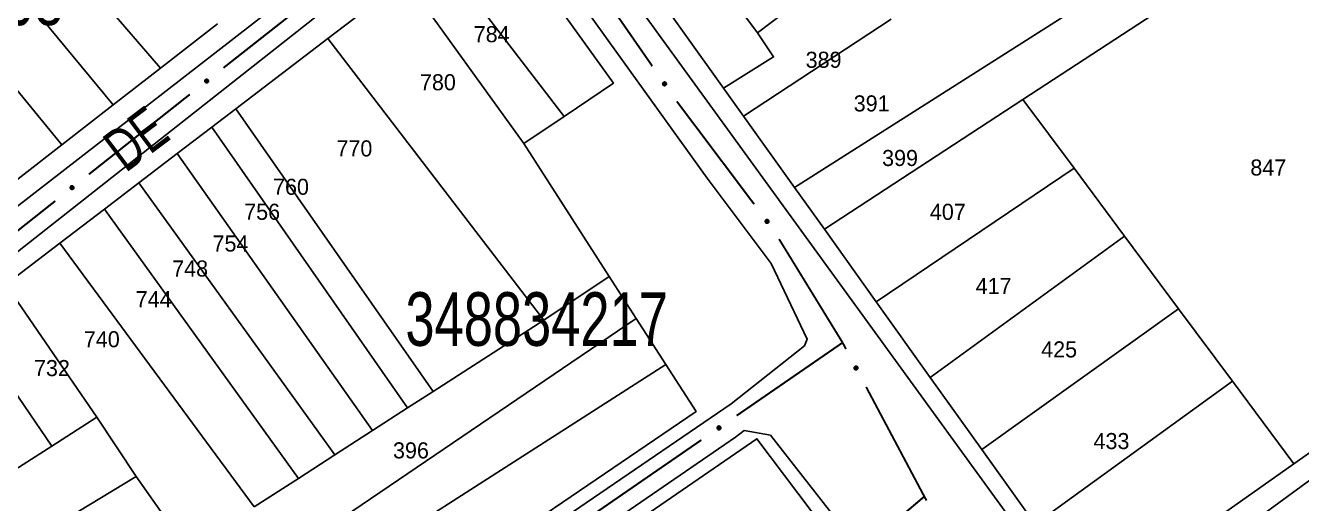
# Model space of a CAD drawing. Extents: x 200123 to 201542, y 4839549 to 4841240.
# Drawn here: x 200642.7 to 200761.6, y 4839749.3 to 4839793.9 of the extents above; entities that cross this region are included whole.
import ezdxf
from ezdxf.enums import TextEntityAlignment as Align

# ---------------------------------------------------------------- set-up
doc = ezdxf.new("R2010")
doc.units = 0
doc.header["$LTSCALE"] = 1.5
doc.header["$MEASUREMENT"] = 0
for name, color, linetype in [('CD_MALHA_LOTES', 7, 'CONTINUOUS'), ('CD_TXT_QUADRA', 2, 'CONTINUOUS'), ('RU-QUADRA', 210, 'CONTINUOUS'), ('SV-EIXO-RUA-PAV', 20, 'CONTINUOUS'), ('SV-RUA-PAVIM', 7, 'CONTINUOUS'), ('SV-TXT-RUA-PAV', 7, 'CONTINUOUS'), ('Th_NmrPort', 1, 'CONTINUOUS')]:
    doc.layers.add(name, color=color, linetype=linetype)
doc.styles.add('ARIAL', font='ARIAL.SHX')

msp = doc.modelspace()

# ---------------------------------------------------------------- linework, layer by layer
at = {"layer": 'CD_MALHA_LOTES', "linetype": 'Continuous', "flags": 128}
for points in [[(200655.25, 4839789.92), (200632.91, 4839815.82)], [(200650.85, 4839786.49), (200629.02, 4839812.86)], [(200707.76, 4839788.04), (200693.38, 4839808.17), (200693.42, 4839810.5), (200696.35, 4839812.77)], [(200696.35, 4839812.77), (200710.93, 4839793.22)], [(200646.06, 4839782.77), (200624.34, 4839809.31)], [(200692.89, 4839785.42), (200697.48, 4839788.52), (200686.15, 4839804.3), (200681.25, 4839800.62)], [(200735.66, 4839786.99), (200759.86, 4839802.81)], [(200759.86, 4839802.81), (200782.7, 4839768.37), (200760.93, 4839753.02)], [(200681.25, 4839800.62), (200692.89, 4839785.42)], [(200714.37, 4839778.78), (200749.46, 4839801.1)], [(200670.85, 4839792.67), (200678.11, 4839798.22)], [(200689.12, 4839782.89), (200678.11, 4839798.22)], [(200710.93, 4839793.22), (200715.89, 4839797.01)], [(200709.62, 4839785.43), (200723.38, 4839794.48)], [(200660.56, 4839794.05), (200655.25, 4839789.92)], [(200707.76, 4839788.04), (200712.42, 4839790.97), (200710.93, 4839793.22)], [(200662.28, 4839786.13), (200670.85, 4839792.67)], [(200690.99, 4839766.42), (200670.85, 4839792.67)], [(200655.25, 4839789.92), (200650.85, 4839786.49)], [(200709.62, 4839785.43), (200707.76, 4839788.04)], [(200717.16, 4839774.89), (200735.66, 4839786.99)], [(200740.43, 4839780.58), (200735.66, 4839786.99)], [(200650.85, 4839786.49), (200646.06, 4839782.77)], [(200660.03, 4839784.4), (200662.28, 4839786.13)], [(200680.69, 4839759.77), (200662.28, 4839786.13)], [(200692.89, 4839785.42), (200689.12, 4839782.89)], [(200714.37, 4839778.78), (200709.62, 4839785.43)], [(200656.82, 4839781.96), (200660.03, 4839784.4)], [(200678.3, 4839758.23), (200660.03, 4839784.4)], [(200646.06, 4839782.77), (200621.45, 4839763.63), (200619.9, 4839763.5), (200618.14, 4839764.11), (200616.67, 4839765.42), (200608.3, 4839781.24)], [(200689.12, 4839782.89), (200697.1, 4839770.48)], [(200653.25, 4839779.22), (200656.82, 4839781.96)], [(200675.03, 4839756.12), (200656.82, 4839781.96)], [(200721.98, 4839768.14), (200740.43, 4839780.58)], [(200745.14, 4839774.25), (200740.43, 4839780.58)], [(200650.05, 4839776.78), (200653.25, 4839779.22)], [(200671.51, 4839753.85), (200653.25, 4839779.22)], [(200717.16, 4839774.89), (200714.37, 4839778.78)], [(200645.88, 4839773.6), (200650.05, 4839776.78)], [(200668.11, 4839751.66), (200650.05, 4839776.78)], [(200721.98, 4839768.14), (200717.16, 4839774.89)], [(200727.02, 4839761.08), (200745.14, 4839774.25)], [(200750.18, 4839767.47), (200745.14, 4839774.25)], [(200640.84, 4839769.74), (200645.88, 4839773.6)], [(200663.99, 4839749), (200645.88, 4839773.6)], [(200697.1, 4839770.48), (200690.99, 4839766.42)], [(200697.1, 4839770.48), (200699.62, 4839766.58)], [(200649.32, 4839757.38), (200640.84, 4839769.74)], [(200727.02, 4839761.08), (200721.98, 4839768.14)], [(200731.84, 4839754.34), (200750.18, 4839767.47)], [(200755.2, 4839760.72), (200750.18, 4839767.47)], [(200645.12, 4839754.67), (200636.88, 4839766.72)], [(200667.2, 4839744.55), (200699.62, 4839766.58)], [(200680.69, 4839759.77), (200690.99, 4839766.42)], [(200699.62, 4839766.58), (200702.37, 4839762.29)], [(200674.84, 4839744.62), (200702.37, 4839762.29)], [(200702.37, 4839762.29), (200705.19, 4839757.91)], [(200731.84, 4839754.34), (200727.02, 4839761.08)], [(200678.3, 4839758.23), (200680.69, 4839759.77)], [(200736.81, 4839747.38), (200755.2, 4839760.72)], [(200755.2, 4839760.72), (200760.93, 4839753.02)], [(200649.32, 4839757.38), (200645.12, 4839754.67)], [(200653, 4839751.83), (200649.32, 4839757.38)], [(200675.03, 4839756.12), (200678.3, 4839758.23)], [(200705.19, 4839757.91), (200678.69, 4839739.86)], [(200671.51, 4839753.85), (200675.03, 4839756.12)], [(200701.61, 4839727.74), (200717.25, 4839745.59), (200717.25, 4839746.87), (200710.86, 4839755.35), (200690.88, 4839741.62)], [(200645.12, 4839754.67), (200640.91, 4839751.97)], [(200668.11, 4839751.66), (200671.51, 4839753.85)], [(200736.81, 4839747.38), (200731.84, 4839754.34)], [(200760.93, 4839753.02), (200742.22, 4839739.81)], [(200632.23, 4839739.29), (200653, 4839751.83)], [(200657.81, 4839745.01), (200653, 4839751.83)], [(200663.99, 4839749), (200668.11, 4839751.66)]]:
    msp.add_lwpolyline(points, dxfattribs=at)
at = {"layer": 'RU-QUADRA', "linetype": 'Continuous', "flags": 128}
for points in [[(200693.38, 4839808.17), (200707.76, 4839788.04), (200709.62, 4839785.43), (200714.37, 4839778.78), (200717.16, 4839774.89), (200721.98, 4839768.14), (200727.02, 4839761.08), (200731.84, 4839754.34), (200736.81, 4839747.38), (200742.22, 4839739.81), (200760.93, 4839753.02), (200782.7, 4839768.37), (200759.86, 4839802.81)], [(200686.15, 4839804.3), (200697.48, 4839788.52), (200692.89, 4839785.42), (200689.12, 4839782.89), (200697.1, 4839770.48), (200699.62, 4839766.58), (200702.37, 4839762.29), (200705.19, 4839757.91), (200678.69, 4839739.86), (200673.25, 4839736.16), (200670.37, 4839734.2), (200667.8, 4839732.44), (200659.83, 4839727.02), (200644.79, 4839716.75), (200636.6, 4839731.33)], [(200660.56, 4839794.05), (200655.25, 4839789.92), (200650.85, 4839786.49), (200646.06, 4839782.77), (200621.45, 4839763.63), (200619.9, 4839763.5), (200618.14, 4839764.11), (200616.67, 4839765.42), (200608.3, 4839781.24), (200602.52, 4839792.17), (200596.55, 4839803.45)], [(200640.84, 4839769.74), (200645.88, 4839773.6), (200650.05, 4839776.78), (200653.25, 4839779.22), (200656.82, 4839781.96), (200660.03, 4839784.4), (200662.28, 4839786.13), (200670.85, 4839792.67), (200678.11, 4839798.22)]]:
    msp.add_lwpolyline(points, dxfattribs=at)
msp.add_lwpolyline([(200646.58, 4839711.39), (200663.09, 4839722.65), (200667.08, 4839725.38), (200670.55, 4839727.75), (200680.41, 4839734.47), (200685.87, 4839738.2), (200690.88, 4839741.62), (200710.86, 4839755.35), (200717.25, 4839746.87), (200717.25, 4839745.59), (200701.61, 4839727.74), (200697.31, 4839722.82), (200692.86, 4839717.74), (200685.58, 4839709.43), (200672.63, 4839694.64), (200664.24, 4839685.06), (200662.26, 4839685.11), (200658.47, 4839691.46), (200655.6, 4839696.27), (200653.09, 4839700.47), (200649.91, 4839705.81)], close=True, dxfattribs=at)
at = {"layer": 'SV-EIXO-RUA-PAV', "const_width": 0.18}
for points in [[(200701.112107, 4839790.101668), (200694.277125, 4839799.964884)], [(200661.129796, 4839789.946468), (200670.560455, 4839797.36689)], [(200648.582908, 4839780.017964), (200657.989013, 4839787.469486)], [(200710.607597, 4839777.226691), (200703.394879, 4839786.81714)], [(200641.1, 4839774.09), (200645.447539, 4839777.534123)], [(200718.85, 4839764.32), (200712.929558, 4839773.97389)], [(200718.85, 4839764.32), (200708.970585, 4839757.508453)], [(200719.166701, 4839763.723588), (200718.85, 4839764.32)], [(200726.47, 4839749.97), (200721.042662, 4839760.190775)], [(200705.677447, 4839755.237938), (200695.798033, 4839748.426391)], [(200718.66, 4839743.34), (200726.287509, 4839749.815081)], [(200726.287509, 4839749.815081), (200726.47, 4839749.97)], [(200726.674173, 4839749.594284), (200726.47, 4839749.97)]]:
    msp.add_lwpolyline(points, dxfattribs=at)
at = {"layer": 'SV-EIXO-RUA-PAV'}
for points in [[(200659.377033, 4839788.707394), (200659.382138, 4839788.756035), (200659.396471, 4839788.796796), (200659.418211, 4839788.827352), (200659.444463, 4839788.849344), (200659.473854, 4839788.868818), (200659.507818, 4839788.881914), (200659.548733, 4839788.888099), (200659.597563, 4839788.883321), (200659.638354, 4839788.865893), (200659.669451, 4839788.846182), (200659.693959, 4839788.820129), (200659.712398, 4839788.79126), (200659.724835, 4839788.755531), (200659.730699, 4839788.714005), (200659.724706, 4839788.665021), (200659.710379, 4839788.625157), (200659.688575, 4839788.596154), (200659.662227, 4839788.571681), (200659.631983, 4839788.55216), (200659.598569, 4839788.539496), (200659.556749, 4839788.533668), (200659.50848, 4839788.540224), (200659.468557, 4839788.554059), (200659.439256, 4839788.57545), (200659.415746, 4839788.601932), (200659.395855, 4839788.631174), (200659.381269, 4839788.664767), (200659.377033, 4839788.707394)], [(200702.242629, 4839788.277003), (200702.194387, 4839788.285048), (200702.15457, 4839788.301826), (200702.125389, 4839788.325379), (200702.105029, 4839788.352916), (200702.087373, 4839788.383433), (200702.07636, 4839788.418129), (200702.072667, 4839788.459344), (200702.080397, 4839788.507794), (200702.100266, 4839788.547453), (200702.121826, 4839788.577298), (200702.149317, 4839788.600181), (200702.179251, 4839788.616836), (200702.215669, 4839788.627084), (200702.257473, 4839788.630419), (200702.306004, 4839788.621467), (200702.344926, 4839788.60475), (200702.372554, 4839788.581227), (200702.395384, 4839788.553444), (200702.413036, 4839788.522072), (200702.42365, 4839788.487952), (200702.426932, 4839788.445855), (200702.417462, 4839788.398073), (200702.401232, 4839788.359062), (200702.378103, 4839788.331111), (200702.350244, 4839788.309251), (200702.319851, 4839788.29117), (200702.285435, 4839788.278647), (200702.242629, 4839788.277003)], [(200646.834245, 4839778.773109), (200646.839189, 4839778.821767), (200646.853388, 4839778.862575), (200646.875027, 4839778.893202), (200646.901206, 4839778.915281), (200646.930532, 4839778.934852), (200646.964453, 4839778.94806), (200647.005348, 4839778.954381), (200647.054193, 4839778.949763), (200647.095041, 4839778.93247), (200647.126203, 4839778.912862), (200647.150797, 4839778.88689), (200647.169332, 4839778.858082), (200647.181886, 4839778.822394), (200647.187887, 4839778.780888), (200647.182056, 4839778.731885), (200647.167861, 4839778.691973), (200647.146153, 4839778.662899), (200647.119885, 4839778.638339), (200647.089706, 4839778.618717), (200647.056334, 4839778.605944), (200647.014534, 4839778.599977), (200646.966243, 4839778.606374), (200646.926275, 4839778.620077), (200646.896903, 4839778.641371), (200646.873306, 4839778.667776), (200646.853319, 4839778.696951), (200646.838622, 4839778.730496), (200646.834245, 4839778.773109)], [(200711.8081, 4839775.447288), (200711.759582, 4839775.453453), (200711.719144, 4839775.468674), (200711.68907, 4839775.491076), (200711.667656, 4839775.517801), (200711.648829, 4839775.54761), (200711.636477, 4839775.581852), (200711.631187, 4839775.622893), (200711.637031, 4839775.671607), (200711.655345, 4839775.712007), (200711.67573, 4839775.742666), (200711.702313, 4839775.7666), (200711.731577, 4839775.784404), (200711.76757, 4839775.796058), (200711.809213, 4839775.801013), (200711.858055, 4839775.793952), (200711.897597, 4839775.778758), (200711.926116, 4839775.756326), (200711.950008, 4839775.72945), (200711.968865, 4839775.698787), (200711.980795, 4839775.665105), (200711.985709, 4839775.623167), (200711.978101, 4839775.575053), (200711.963397, 4839775.535441), (200711.941371, 4839775.506614), (200711.914382, 4839775.483688), (200711.884713, 4839775.464441), (200711.85081, 4839775.450592), (200711.8081, 4839775.447288)], [(200720.074843, 4839761.778656), (200720.027881, 4839761.792316), (200719.990313, 4839761.81366), (200719.964103, 4839761.840481), (200719.947122, 4839761.87022), (200719.933177, 4839761.902602), (200719.92632, 4839761.938352), (200719.927498, 4839761.979716), (200719.940871, 4839762.026921), (200719.965265, 4839762.063968), (200719.990185, 4839762.091071), (200720.020176, 4839762.110563), (200720.051861, 4839762.123584), (200720.089231, 4839762.129478), (200720.131137, 4839762.127875), (200720.178279, 4839762.113279), (200720.214966, 4839762.092101), (200720.239636, 4839762.065494), (200720.259041, 4839762.035218), (200720.272882, 4839762.001989), (200720.279411, 4839761.966857), (200720.27772, 4839761.924667), (200720.262698, 4839761.878329), (200720.241993, 4839761.841497), (200720.215739, 4839761.81646), (200720.185503, 4839761.798026), (200720.153194, 4839761.783644), (200720.117545, 4839761.775255), (200720.074843, 4839761.778656)], [(200707.504791, 4839756.364125), (200707.496632, 4839756.315902), (200707.479759, 4839756.276125), (200707.456137, 4839756.247), (200707.428552, 4839756.226705), (200707.397993, 4839756.209122), (200707.363271, 4839756.198191), (200707.322047, 4839756.194596), (200707.273616, 4839756.202441), (200707.234004, 4839756.222404), (200707.204211, 4839756.244035), (200707.181393, 4839756.271581), (200707.164808, 4839756.301554), (200707.154647, 4839756.337996), (200707.151412, 4839756.379808), (200707.160479, 4839756.428317), (200707.177288, 4839756.4672), (200707.200876, 4839756.494771), (200707.228714, 4839756.517536), (200707.260128, 4839756.535113), (200707.294273, 4839756.545646), (200707.336377, 4839756.548828), (200707.384137, 4839756.539245), (200707.423109, 4839756.522922), (200707.451005, 4839756.499727), (200707.472799, 4839756.471816), (200707.490808, 4839756.44138), (200707.503249, 4839756.406935), (200707.504791, 4839756.364125)]]:
    msp.add_lwpolyline(points, close=True, dxfattribs=at)
for points in [[(200659.377033, 4839788.707394), (200659.548733, 4839788.888099)], [(200659.38089, 4839788.733776), (200659.522724, 4839788.880103)], [(200659.380924, 4839788.685187), (200659.571542, 4839788.882053)], [(200659.381269, 4839788.664767), (200659.597563, 4839788.883321)], [(200659.382138, 4839788.756035), (200659.507818, 4839788.881914)], [(200659.390208, 4839788.779307), (200659.484489, 4839788.869117)], [(200659.392367, 4839788.650784), (200659.614084, 4839788.872119)], [(200659.395855, 4839788.631174), (200659.638354, 4839788.865893)], [(200659.396471, 4839788.796796), (200659.473854, 4839788.868818)], [(200659.4081, 4839788.619756), (200659.64889, 4839788.854363)], [(200659.415746, 4839788.601932), (200659.669451, 4839788.846182)], [(200659.429809, 4839788.589959), (200659.681939, 4839788.830015)], [(200659.439256, 4839788.57545), (200659.693959, 4839788.820129)], [(200659.457109, 4839788.566296), (200659.701117, 4839788.803434)], [(200659.468557, 4839788.554059), (200659.712398, 4839788.79126)], [(200659.490844, 4839788.547696), (200659.715549, 4839788.769646)], [(200659.50848, 4839788.540224), (200659.724835, 4839788.755531)], [(200659.534686, 4839788.540523), (200659.725691, 4839788.732483)], [(200659.556749, 4839788.533668), (200659.730699, 4839788.714005)], [(200659.580515, 4839788.541857), (200659.721892, 4839788.684351)], [(200659.598569, 4839788.539496), (200659.724706, 4839788.665021)], [(200659.618294, 4839788.549011), (200659.712803, 4839788.640737)], [(200659.631983, 4839788.55216), (200659.710379, 4839788.625157)], [(200702.242629, 4839788.277003), (200702.072667, 4839788.459344)], [(200702.194387, 4839788.285048), (200702.07636, 4839788.418129)], [(200702.21653, 4839788.282453), (200702.079072, 4839788.432898)], [(200702.265031, 4839788.27954), (200702.080085, 4839788.481744)], [(200702.285435, 4839788.278647), (200702.080397, 4839788.507794)], [(200702.15457, 4839788.301826), (200702.087373, 4839788.383433)], [(200702.171648, 4839788.294514), (200702.087719, 4839788.394067)], [(200702.300065, 4839788.288877), (200702.09258, 4839788.523605)], [(200702.319851, 4839788.29117), (200702.100266, 4839788.547453)], [(200702.33199, 4839788.302699), (200702.112414, 4839788.557271)], [(200702.350244, 4839788.309251), (200702.121826, 4839788.577298)], [(200702.363049, 4839788.322562), (200702.138721, 4839788.588782)], [(200702.378103, 4839788.331111), (200702.149317, 4839788.600181)], [(200702.388323, 4839788.348377), (200702.166415, 4839788.606314)], [(200702.401232, 4839788.359062), (200702.179251, 4839788.616836)], [(200702.408934, 4839788.380922), (200702.201016, 4839788.61867)], [(200702.417462, 4839788.398073), (200702.215669, 4839788.627084)], [(200702.418753, 4839788.424249), (200702.238726, 4839788.626541)], [(200702.426932, 4839788.445855), (200702.257473, 4839788.630419)], [(200702.420199, 4839788.470075), (200702.286539, 4839788.619831)], [(200702.42365, 4839788.487952), (200702.306004, 4839788.621467)], [(200702.415349, 4839788.508217), (200702.329521, 4839788.608114)], [(200702.413036, 4839788.522072), (200702.344926, 4839788.60475)], [(200646.834245, 4839778.773109), (200647.005348, 4839778.954381)], [(200646.838015, 4839778.799504), (200646.979365, 4839778.946298)], [(200646.838209, 4839778.750915), (200647.028176, 4839778.948409)], [(200646.838622, 4839778.730496), (200647.054193, 4839778.949763)], [(200646.839189, 4839778.821767), (200646.964453, 4839778.94806)], [(200646.847183, 4839778.845065), (200646.941166, 4839778.935186)], [(200646.849766, 4839778.71655), (200647.07075, 4839778.938616)], [(200646.853319, 4839778.696951), (200647.095041, 4839778.93247)], [(200646.853388, 4839778.862575), (200646.930532, 4839778.934852)], [(200646.865601, 4839778.685574), (200647.105615, 4839778.920975)], [(200646.873306, 4839778.667776), (200647.126203, 4839778.912862)], [(200646.887409, 4839778.655848), (200647.138744, 4839778.896736)], [(200646.896903, 4839778.641371), (200647.150797, 4839778.88689)], [(200646.914787, 4839778.632276), (200647.15801, 4839778.870219)], [(200646.926275, 4839778.620077), (200647.169332, 4839778.858082)], [(200646.948582, 4839778.613788), (200647.172553, 4839778.836479)], [(200646.966243, 4839778.606374), (200647.181886, 4839778.822394)], [(200646.992448, 4839778.606759), (200647.182818, 4839778.79935)], [(200647.014534, 4839778.599977), (200647.187887, 4839778.780888)], [(200647.038273, 4839778.608245), (200647.179179, 4839778.751205)], [(200647.056334, 4839778.605944), (200647.182056, 4839778.731885)], [(200647.076027, 4839778.615524), (200647.170233, 4839778.707561)], [(200647.089706, 4839778.618717), (200647.167861, 4839778.691973)], [(200711.8081, 4839775.447288), (200711.631187, 4839775.622893)], [(200711.759582, 4839775.453453), (200711.636477, 4839775.581852)], [(200711.85081, 4839775.450592), (200711.637031, 4839775.671607)], [(200711.830387, 4839775.450693), (200711.637731, 4839775.645564)], [(200711.781808, 4839775.45172), (200711.638614, 4839775.596715)], [(200711.865031, 4839775.461382), (200711.648591, 4839775.687879)], [(200711.736492, 4839775.46203), (200711.648762, 4839775.558249)], [(200711.719144, 4839775.468674), (200711.648829, 4839775.54761)], [(200711.884713, 4839775.464441), (200711.655345, 4839775.712007)], [(200711.896396, 4839775.476433), (200711.667103, 4839775.722289)], [(200711.914382, 4839775.483688), (200711.67573, 4839775.742666)], [(200711.92666, 4839775.497487), (200711.692167, 4839775.754798)], [(200711.941371, 4839775.506614), (200711.702313, 4839775.7666)], [(200711.950913, 4839775.524264), (200711.71916, 4839775.773391)], [(200711.963397, 4839775.535441), (200711.731577, 4839775.784404)], [(200711.970245, 4839775.557584), (200711.753255, 4839775.787082)], [(200711.978101, 4839775.575053), (200711.76757, 4839775.796058)], [(200711.978374, 4839775.601259), (200711.79063, 4839775.79641)], [(200711.985709, 4839775.623167), (200711.809213, 4839775.801013)], [(200711.978041, 4839775.647107), (200711.838668, 4839775.791562)], [(200711.980795, 4839775.665105), (200711.858055, 4839775.793952)], [(200711.971714, 4839775.685032), (200711.882073, 4839775.781522)], [(200711.968865, 4839775.698787), (200711.897597, 4839775.778758)], [(200720.117545, 4839761.775255), (200719.940871, 4839762.026921)], [(200720.133276, 4839761.783694), (200719.954829, 4839762.041189)], [(200720.153194, 4839761.783644), (200719.965265, 4839762.063968)], [(200720.166605, 4839761.793667), (200719.978483, 4839762.07229)], [(200720.185503, 4839761.798026), (200719.990185, 4839762.091071)], [(200720.199784, 4839761.80974), (200720.008313, 4839762.10049)], [(200720.215739, 4839761.81646), (200720.020176, 4839762.110563)], [(200720.227918, 4839761.832404), (200720.037877, 4839762.114643)], [(200720.241993, 4839761.841497), (200720.051861, 4839762.123584)], [(200720.252212, 4839761.8623), (200720.07369, 4839762.122846)], [(200720.262698, 4839761.878329), (200720.089231, 4839762.129478)], [(200720.267057, 4839761.904172), (200720.112064, 4839762.126228)], [(200720.27772, 4839761.924667), (200720.131137, 4839762.127875)], [(200720.273881, 4839761.94951), (200720.158756, 4839762.113943)], [(200720.279411, 4839761.966857), (200720.178279, 4839762.113279)], [(200720.27355, 4839761.987958), (200720.200063, 4839762.097253)], [(200720.272882, 4839762.001989), (200720.214966, 4839762.092101)], [(200720.027881, 4839761.792316), (200719.92632, 4839761.938352)], [(200720.074843, 4839761.778656), (200719.927498, 4839761.979716)], [(200720.049565, 4839761.787136), (200719.930749, 4839761.9527)], [(200719.990313, 4839761.81366), (200719.933177, 4839761.902602)], [(200720.006413, 4839761.804391), (200719.934771, 4839761.913121)], [(200720.097388, 4839761.778541), (200719.937499, 4839762.001088)], [(200707.336377, 4839756.548828), (200707.151412, 4839756.379808)], [(200707.384137, 4839756.539245), (200707.154647, 4839756.337996)], [(200707.357964, 4839756.540597), (200707.155245, 4839756.361051)], [(200707.294273, 4839756.545646), (200707.160479, 4839756.428317)], [(200707.312142, 4839756.542153), (200707.162069, 4839756.408848)], [(200707.401268, 4839756.530676), (200707.163026, 4839756.323323)], [(200707.423109, 4839756.522922), (200707.164808, 4839756.301554)], [(200707.273988, 4839756.537393), (200707.173888, 4839756.451803)], [(200707.433763, 4839756.509988), (200707.1753, 4839756.288693)], [(200707.260128, 4839756.535113), (200707.177288, 4839756.4672)], [(200707.451005, 4839756.499727), (200707.181393, 4839756.271581)], [(200707.459518, 4839756.484652), (200707.192766, 4839756.260957)], [(200707.472799, 4839756.471816), (200707.204211, 4839756.244035)], [(200707.479307, 4839756.453546), (200707.224215, 4839756.234575)], [(200707.490808, 4839756.44138), (200707.234004, 4839756.222404)], [(200707.493054, 4839756.421589), (200707.257834, 4839756.214662)], [(200707.503249, 4839756.406935), (200707.273616, 4839756.202441)], [(200707.502307, 4839756.386533), (200707.299665, 4839756.202068)], [(200707.504791, 4839756.364125), (200707.322047, 4839756.194596)], [(200707.49928, 4839756.338038), (200707.348509, 4839756.200938)], [(200707.496632, 4839756.315902), (200707.363271, 4839756.198191)], [(200707.487111, 4839756.293186), (200707.38736, 4839756.209494)], [(200707.479759, 4839756.276125), (200707.397993, 4839756.209122)]]:
    msp.add_lwpolyline(points, dxfattribs=at)
at = {"layer": 'SV-RUA-PAVIM', "linetype": 'Continuous'}
for points in [[(200648.34, 4839859.62, 3.73), (200645.09, 4839864.33, 3.73), (200643.25, 4839864.87, 3.73), (200642.27, 4839865.02, 3.73), (200641.31, 4839865.17, 3.73), (200639.29, 4839865.16, 3.73), (200584.69, 4839826.35, 5.9), (200582.69, 4839824.52, 6.11), (200581.58, 4839822.13, 6.11), (200582.49, 4839818.21, 6.11), (200582.49, 4839818.54, 6.11), (200613.63, 4839761.69, 7.99), (200615.32, 4839760.59, 7.99), (200617.74, 4839760.02, 7.98), (200619.31, 4839760.05, 7.98), (200619.3, 4839760.05, 7.98), (200620.82, 4839760.71, 7.98), (200682.76, 4839808.75, 4.39), (200683.05, 4839811.21, 4.39), (200683.04, 4839811.26, 4.39)], [(200635.56, 4839722.68, 8.22), (200640.19, 4839714.65, 8.25), (200641.38, 4839714.15, 8.25), (200643.61, 4839714.33, 8.21), (200708.46, 4839758.6, 4.07), (200715.3, 4839764.03, 3.98), (200715.54, 4839764.64, 4.05), (200712.2, 4839771.69, 4.08), (200706.23, 4839779.66, 4.22), (200687.93, 4839805.14, 4), (200686.68, 4839806.01, 4.01), (200685.09, 4839806.13, 4.01), (200685.08, 4839806.13, 4.01), (200683.37, 4839805.47, 4.01), (200683.37, 4839805.49, 4.01), (200621.97, 4839757.08, 7.77), (200619.96, 4839755.22, 7.77), (200619.39, 4839753.75, 7.77), (200619.39, 4839753.77, 7.77), (200619.53, 4839752.32, 7.77), (200619.53, 4839752.31, 7.77), (200620.18, 4839750.37, 7.77)], [(200658.09, 4839682.99, 8.1), (200659.49, 4839681.67, 8.1), (200659.5, 4839681.66, 8.1), (200661.81, 4839681.53, 8.07), (200663.87, 4839681.99, 8.07), (200664.97, 4839683.32, 8.07), (200718.61, 4839745.7, 4.04), (200718.18, 4839747.94, 4.04), (200718.15, 4839747.98, 4.04), (200712.12, 4839755.7, 4.04), (200709.67, 4839756.12, 4.04), (200708.87, 4839755.51, 4.04), (200645.08, 4839711.7, 7.06), (200644.24, 4839710.14, 7.14), (200644.21, 4839710.01, 7.15), (200644.12, 4839707.37, 7.33), (200644.12, 4839707.36, 7.33)]]:
    msp.add_polyline3d(points, close=True, dxfattribs=at)
msp.add_polyline3d([(200692.43, 4839811.55, 4.51), (200690.85, 4839810.31, 4.5), (200690.6, 4839809.24, 4.51), (200690.82, 4839808.09, 4.51), (200690.81, 4839808.09, 4.51), (200741.08, 4839738.82, 3.67), (200741.07, 4839738.81, 3.67), (200742.04, 4839737.72, 3.81), (200742.04, 4839737.71, 3.81), (200743.33, 4839737.53, 3.94), (200784.05, 4839767.33, 3.38), (200784.1, 4839767.36, 3.38), (200784.2, 4839768.27, 3.38), (200757.12, 4839809.15, 3.38)], dxfattribs=at)

# ---------------------------------------------------------------- texts
at = {"layer": 'CD_TXT_QUADRA', "style": 'ARIAL', "width": 0.7}
for s, p in [('348834208', (200621.74, 4839793.93)), ('348834217', (200678.09, 4839764.02))]:
    msp.add_text(s, height=5, dxfattribs=at).set_placement(p)
at = {"layer": 'SV-TXT-RUA-PAV', "style": 'ARIAL', "width": 0.7}
msp.add_text(' DE', height=4, rotation=37, dxfattribs=at).set_placement((200651.14, 4839779.45))
at = {"layer": 'Th_NmrPort', "color": 1}
for s, p in [('784', (200684.45676, 4839793.083103)), ('389', (200715.40408, 4839790.699836)), ('780', (200679.44676, 4839788.603103)), ('391', (200719.88408, 4839786.629836)), ('770', (200671.659553, 4839782.433983)), ('399', (200722.53408, 4839781.539836)), ('847', (200756.867344, 4839780.652985)), ('760', (200665.749553, 4839778.853983)), ('756', (200663.059553, 4839776.523983)), ('407', (200726.986017, 4839776.519553)), ('754', (200660.10676, 4839773.563103)), ('748', (200656.34676, 4839771.233103)), ('417', (200731.256017, 4839769.599553)), ('744', (200652.94676, 4839768.373103)), ('740', (200648.110979, 4839764.636396)), ('425', (200737.366017, 4839763.689553)), ('732', (200643.460979, 4839761.946396)), ('396', (200676.933604, 4839754.270979)), ('433', (200742.246017, 4839755.139553))]:
    msp.add_text(s, height=1.5, dxfattribs=at).set_placement(p, align=Align.MIDDLE_LEFT)

doc.saveas('drawing.dxf')
